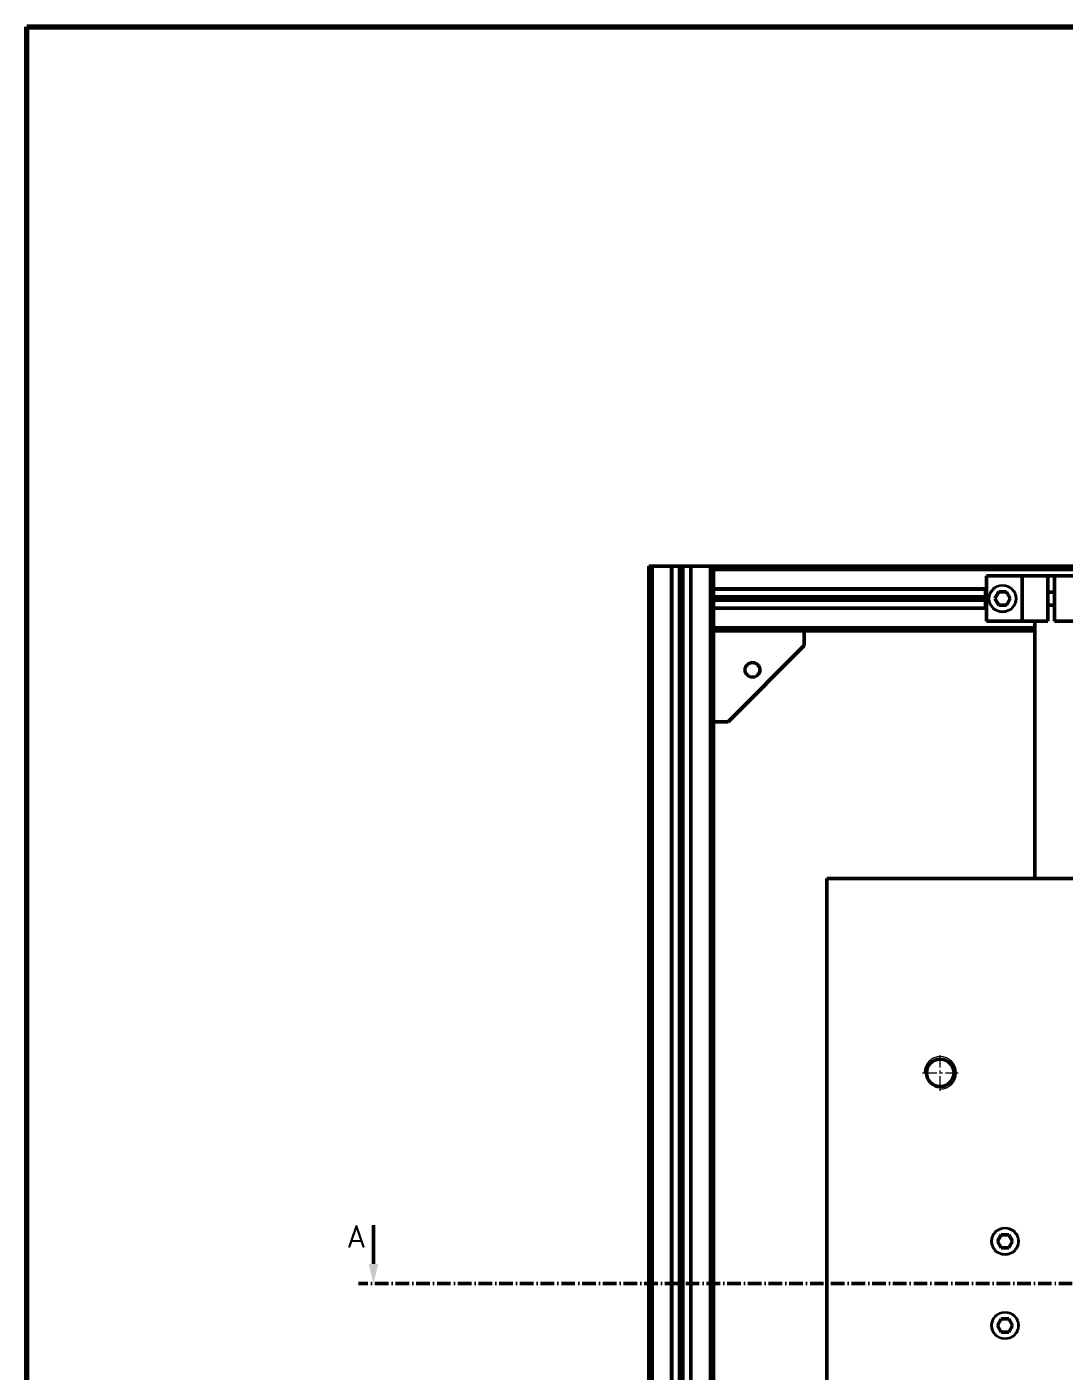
# Model space of a CAD drawing. Header units: millimetres. Extents: x -190 to 12889, y -227 to 3957.
# Drawn here: x 188.2 to 508.6, y 2093.5 to 2508.5 of the extents above; entities that cross this region are included whole.
import ezdxf

# ---------------------------------------------------------------- set-up
doc = ezdxf.new("R2010")
doc.units = ezdxf.units.MM
doc.header["$LTSCALE"] = 0.7
doc.linetypes.add('ACAD_ISO10W100', pattern=[18, 12, -3, 0, -3])
doc.linetypes.add('CENTER', pattern=[50.8, 31.75, -6.35, 6.35, -6.35])
doc.layers.get('0').update_dxf_attribs({"color": 255})
for name, color, linetype, lineweight in [('AM_5', 10, 'Continuous', 25), ('AMC_Contour', 7, 'Continuous', 50), ('CON', 7, 'Continuous', 50), ('KHUNGBV', 5, 'Continuous', 70), ('screw', 33, 'Continuous', 13)]:
    doc.layers.add(name, color=color, linetype=linetype, lineweight=lineweight)
doc.styles.add('TCVN-7284', font='tcvn+7284-2003r.ttf')

# ---------------------------------------------------------------- blocks, each defined once
blk = doc.blocks.new('screw_m10_l')
at = {"layer": 'CON', "color": 33}
blk.add_circle((0, 0), 4.25, dxfattribs=at)
at = {"layer": 'screw', "color": 1, "linetype": 'CENTER', "ltscale": 0.2}
for p, q in [((0, -5.5), (0, 5.5)), ((-5.5, 0), (5.5, 0))]:
    blk.add_line(p, q, dxfattribs=at)
at = {"layer": 'screw', "color": 92}
blk.add_arc((0, 0), 5, 270, 180, dxfattribs=at)
blk = doc.blocks.new('dfhjd')
at = {"layer": 'KHUNGBV', "color": 9, "ltscale": 5}
for p, q in [((6559.44, 3469.71), (7718.44, 3469.71)), ((6559.44, 2639.71), (6559.44, 3469.71))]:
    blk.add_line(p, q, dxfattribs=at)

msp = doc.modelspace()

# ---------------------------------------------------------------- linework, layer by layer
at = {"linetype": 'Continuous', "lineweight": 25}
for centre, radius in [((489.5578, 2332.0318), 4.25), ((489.5578, 2332.0318), 4), ((412.3078, 2310.0318), 2.5), ((412.3078, 2310.0318), 2.067), ((490.3078, 2133.6166), 4.25), ((490.3078, 2133.6166), 4), ((490.3078, 2107.6166), 4.25), ((490.3078, 2107.6166), 4)]:
    msp.add_circle(centre, radius, dxfattribs=at)
for centre, start, end in [((489.5578, 2332.0318), 150, 210), ((489.5578, 2332.0318), 90, 150), ((489.5578, 2332.0318), 30, 90), ((489.5578, 2332.0318), 330, 30), ((489.5578, 2332.0318), 210, 270), ((489.5578, 2332.0318), 270, 330), ((490.3078, 2133.6166), 150, 210), ((490.3078, 2133.6166), 90, 150), ((490.3078, 2133.6166), 30, 90), ((490.3078, 2133.6166), 330, 30), ((490.3078, 2133.6166), 210, 270), ((490.3078, 2133.6166), 270, 330), ((490.3078, 2107.6166), 150, 210), ((490.3078, 2107.6166), 90, 150), ((490.3078, 2107.6166), 30, 90), ((490.3078, 2107.6166), 330, 30), ((490.3078, 2107.6166), 210, 270), ((490.3078, 2107.6166), 270, 330)]:
    msp.add_arc(centre, 2.042, start, end, dxfattribs=at)
at = {"color": 4, "linetype": 'Continuous', "lineweight": 35}
msp.add_solid([(295.27, 2120.6166), (293.77, 2126.6166), (296.77, 2126.6166)], dxfattribs=at)
at = {"layer": 'CON', "linetype": 'Continuous'}
for p, q in [((380.3078, 2342.0318), (380.3078, 1942.0318)), ((381.3078, 2342.0318), (380.3078, 2342.0318)), ((381.3078, 2342.0318), (381.3078, 1942.0318)), ((387.3078, 2342.0318), (381.3078, 2342.0318)), ((387.3078, 2342.0318), (387.3078, 1942.0318)), ((387.3685, 2342.0318), (387.3078, 2342.0318)), ((387.3685, 2342.0318), (387.3685, 1942.0318)), ((389.7882, 2342.0318), (387.3685, 2342.0318)), ((389.7882, 2342.0318), (389.7882, 1942.0318)), ((390.3078, 2342.0318), (389.7882, 2342.0318)), ((390.3078, 2342.0318), (390.3078, 1942.0318)), ((390.8275, 2342.0318), (390.3078, 2342.0318)), ((390.8275, 2342.0318), (390.8275, 1942.0318)), ((393.2472, 2342.0318), (390.8275, 2342.0318)), ((393.2472, 2342.0318), (393.2472, 1942.0318)), ((393.3078, 2342.0318), (393.2472, 2342.0318)), ((393.3078, 2342.0318), (393.3078, 1942.0318)), ((399.3078, 2342.0318), (393.3078, 2342.0318)), ((399.3078, 2342.0318), (399.3078, 1942.0318)), ((400.3078, 2342.0318), (399.3078, 2342.0318)), ((400.3078, 2342.0318), (400.3078, 2341.0318)), ((400.3078, 2342.0318), (575.1278, 2342.0318)), ((400.3078, 2341.0318), (400.3078, 2335.0318)), ((400.3078, 2341.0318), (587.8078, 2341.0318)), ((484.5578, 2339.0318), (484.5578, 2325.0318)), ((495.5578, 2339.0318), (484.5578, 2339.0318)), ((495.5578, 2339.0318), (495.5578, 2325.0318)), ((503.5578, 2339.0318), (495.5578, 2339.0318)), ((505.5578, 2339.0318), (503.5578, 2339.0318)), ((503.5578, 2325.0318), (503.5578, 2339.0318)), ((505.5578, 2339.0318), (505.5578, 2325.0318)), ((515.5578, 2339.0318), (505.5578, 2339.0318)), ((400.3078, 2335.0318), (400.3078, 2329.0318)), ((400.3078, 2335.0318), (484.5578, 2335.0318)), ((400.3078, 2334.9711), (484.3078, 2334.9711)), ((400.3078, 2332.5514), (484.3078, 2332.5514)), ((484.3078, 2335.0318), (484.3078, 2329.0318)), ((487.1999, 2332.0318), (488.3789, 2334.0738)), ((490.7368, 2334.0738), (488.3789, 2334.0738)), ((491.9157, 2332.0318), (490.7368, 2334.0738)), ((505.5578, 2334.0318), (503.5578, 2334.0318)), ((400.3078, 2332.0318), (484.3078, 2332.0318)), ((400.3078, 2331.5122), (484.3078, 2331.5122)), ((400.3078, 2329.0925), (484.3078, 2329.0925)), ((400.3078, 2329.0318), (484.5578, 2329.0318)), ((400.3078, 2329.0318), (400.3078, 2323.0318)), ((488.3789, 2329.9898), (487.1999, 2332.0318)), ((488.3789, 2329.9898), (490.7368, 2329.9898)), ((491.9157, 2332.0318), (490.7368, 2329.9898)), ((503.5578, 2330.0318), (505.5578, 2330.0318)), ((495.5578, 2325.0318), (484.5578, 2325.0318)), ((503.5578, 2325.0318), (495.5578, 2325.0318)), ((499.5578, 2325.0318), (499.5578, 2245.6166)), ((515.5578, 2325.0318), (505.5578, 2325.0318)), ((400.3078, 2323.0318), (400.3078, 2322.0318)), ((400.3078, 2323.0318), (499.5578, 2323.0318)), ((400.3078, 2322.0318), (400.3078, 2294.0318)), ((428.3078, 2322.0318), (400.3078, 2322.0318)), ((428.3078, 2317.5318), (428.3078, 2322.0318)), ((428.3078, 2322.0318), (499.5578, 2322.0318)), ((404.8078, 2294.0318), (428.3078, 2317.5318)), ((400.3078, 2294.0318), (404.8078, 2294.0318)), ((400.3078, 2294.0318), (400.3078, 1990.0318)), ((435.3078, 2245.6166), (435.3078, 1995.6166)), ((765.3078, 2245.6166), (435.3078, 2245.6166)), ((487.9499, 2133.6166), (489.1289, 2135.6586)), ((489.1289, 2131.5746), (487.9499, 2133.6166)), ((491.4868, 2135.6586), (489.1289, 2135.6586)), ((492.6657, 2133.6166), (491.4868, 2135.6586)), ((492.6657, 2133.6166), (491.4868, 2131.5746)), ((489.1289, 2131.5746), (491.4868, 2131.5746)), ((487.9499, 2107.6166), (489.1289, 2109.6586)), ((491.4868, 2109.6586), (489.1289, 2109.6586)), ((492.6657, 2107.6166), (491.4868, 2109.6586)), ((489.1289, 2105.5746), (487.9499, 2107.6166)), ((489.1289, 2105.5746), (491.4868, 2105.5746)), ((492.6657, 2107.6166), (491.4868, 2105.5746))]:
    msp.add_line(p, q, dxfattribs=at)
at = {"layer": 'CON', "color": 4, "linetype": 'Continuous'}
msp.add_line((295.27, 2138.6166), (295.27, 2126.6166), dxfattribs=at)
at = {"layer": 'CON', "color": 2, "linetype": 'ACAD_ISO10W100', "ltscale": 0.5}
msp.add_line((882.293, 2120.6166), (290.6083, 2120.6166), dxfattribs=at)

# ---------------------------------------------------------------- block references
at = {"linetype": 'Continuous', "lineweight": 25}
msp.add_blockref('screw_m10_l', (470.3078, 2185.6166), dxfattribs=at)
at = {"layer": 'AM_5'}
msp.add_blockref('dfhjd', (-6371.2081, -961.1786), dxfattribs=at)

# ---------------------------------------------------------------- texts
at = {"layer": 'AMC_Contour', "extrusion": (0, 0, -1), "insert": (293.0102, 2138.6166), "char_height": 7, "attachment_point": 1, "text_direction": (-1, 0, 0), "style": 'TCVN-7284'}
msp.add_mtext_dynamic_manual_height_columns('A', width=104.134755, gutter_width=35, heights=[0], dxfattribs=at)

doc.saveas('drawing.dxf')
